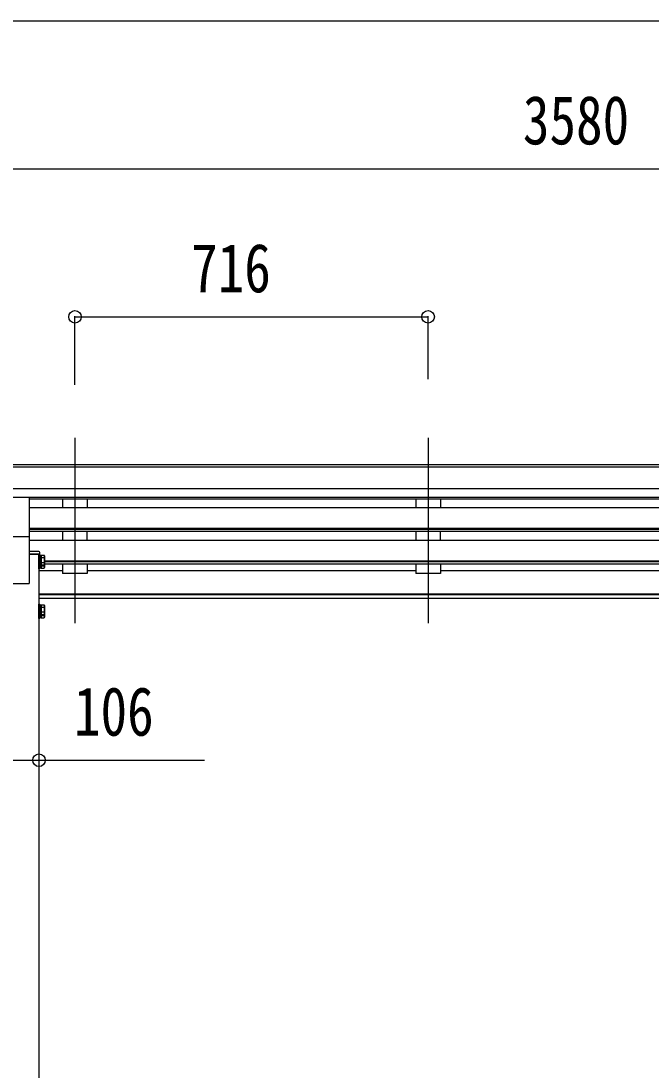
# Model space of a CAD drawing. Units: millimetres, scale not verified. Extents: x -12615 to 12615, y -8910 to 8910.
# Drawn here: x -1740 to -463, y -3202 to -1074 of the extents above; entities that cross this region are included whole.
import ezdxf
from ezdxf.enums import TextEntityAlignment as Align

# ---------------------------------------------------------------- set-up
doc = ezdxf.new("R2010")
doc.units = ezdxf.units.MM
doc.header["$LTSCALE"] = 40
for name, color, linetype in [('0-4_YKK_12', 2, 'Continuous'), ('0-5_YKK_13', 4, 'Continuous'), ('0-6_YKK_A1', 4, 'Continuous'), ('0-7_YKK_D', 6, 'Continuous')]:
    doc.layers.add(name, color=color, linetype=linetype)
doc.styles.add('ＭＳ ゴシック', font='')
doc.styles.get('ＭＳ ゴシック').set_extended_font_data('MS Gothic')

msp = doc.modelspace()

# ---------------------------------------------------------------- linework, layer by layer
at = {"layer": '0-4_YKK_12'}
for p, q in [((-1630.94, -1919.34), (-1630.94, -2295.34)), ((-914.94, -1919.34), (-914.94, -2295.34))]:
    msp.add_line(p, q, dxfattribs=at)
at = {"layer": '0-5_YKK_13'}
for p, q in [((-1723.44, -2119.19), (-1723.44, -2040.88)), ((-1790.44, -2119.19), (-1723.44, -2119.19)), ((-1723.94, -2149.84), (-1723.94, -2155.34)), ((-1704.16, -2149.84), (-1723.94, -2149.84)), ((-1702.34, -2158.36), (-1699.84, -2158.36)), ((-1702.34, -2158.36), (-1702.34, -2175.86)), ((-1702.34, -2166.36), (-1699.84, -2166.36)), ((-1702.34, -2167.86), (-1699.84, -2167.86)), ((-1699.84, -2157.29), (-1693.6, -2157.29)), ((-1699.84, -2157.29), (-1699.84, -2176.92)), ((-1699.84, -2162.2), (-1693.6, -2162.2)), ((-1692.84, -2158.61), (-1693.6, -2157.29)), ((-1692.84, -2158.61), (-1692.84, -2175.61)), ((-1703.94, -2184.9), (-1703.94, -2178.11)), ((-1699.84, -2175.86), (-1702.34, -2175.86)), ((-1702.34, -2175.86), (-1702.34, -2182.65)), ((-1699.84, -2182.65), (-1702.34, -2182.65)), ((-1699.84, -2172.02), (-1693.6, -2172.02)), ((-1699.84, -2175.86), (-1699.84, -2183.72)), ((-1699.84, -2176.92), (-1693.6, -2176.92)), ((-1699.84, -2178.81), (-1693.6, -2178.81)), ((-1699.84, -2183.72), (-1693.6, -2183.72)), ((-1692.84, -2175.61), (-1693.6, -2176.92)), ((-1692.84, -2182.4), (-1693.6, -2183.72)), ((-1692.84, -2175.61), (-1692.84, -2182.4)), ((-1702.34, -2258.91), (-1699.84, -2258.91)), ((-1702.34, -2258.91), (-1702.34, -2276.41)), ((-1702.34, -2266.91), (-1699.84, -2266.91)), ((-1702.34, -2268.41), (-1699.84, -2268.41)), ((-1699.84, -2276.41), (-1702.34, -2276.41)), ((-1702.34, -2276.41), (-1702.34, -2283.2)), ((-1699.84, -2257.84), (-1693.6, -2257.84)), ((-1699.84, -2257.84), (-1699.84, -2277.47)), ((-1699.84, -2262.75), (-1693.6, -2262.75)), ((-1699.84, -2272.57), (-1693.6, -2272.57)), ((-1699.84, -2276.41), (-1699.84, -2284.27)), ((-1692.84, -2259.16), (-1693.6, -2257.84)), ((-1692.84, -2276.16), (-1693.6, -2277.47)), ((-1692.84, -2259.16), (-1692.84, -2276.16)), ((-1692.84, -2276.16), (-1692.84, -2282.95)), ((-1703.94, -2285.45), (-1703.94, -2278.66)), ((-1699.84, -2283.2), (-1702.34, -2283.2)), ((-1699.84, -2277.47), (-1693.6, -2277.47)), ((-1699.84, -2279.36), (-1693.6, -2279.36)), ((-1699.84, -2284.27), (-1693.6, -2284.27)), ((-1692.84, -2282.95), (-1693.6, -2284.27))]:
    msp.add_line(p, q, dxfattribs=at)
for points in [[(-1723.94, -2155.34), (-1701.94, -2155.34), (-1702.16, -2151.72)], [(-1702.34, -2178.11), (-1702.34, -2184.9), (-1703.94, -2184.9)], [(-1702.34, -2278.66), (-1702.34, -2285.45), (-1703.94, -2285.45)]]:
    msp.add_lwpolyline(points, dxfattribs=at)
for points in [[(-1703.94, -2178.11), (-1703.94, -2156.11), (-1702.34, -2156.11), (-1702.34, -2178.11)], [(-1703.94, -2278.66), (-1703.94, -2256.66), (-1702.34, -2256.66), (-1702.34, -2278.66)]]:
    msp.add_lwpolyline(points, close=True, dxfattribs=at)
for centre, radius, start, end in [((-1704.16, -2151.84), 2, 3.5, 90), ((-1697.19, -2159.75), 4.34, 325.61575, 34.38425), ((-1709.08, -2167.11), 16.24, 342.41205, 17.58795), ((-1697.19, -2174.47), 4.34, 325.61575, 34.38425), ((-1709.08, -2173.9), 16.24, 342.41205, 353.28692), ((-1697.19, -2181.26), 4.34, 325.61575, 34.38425), ((-1697.19, -2260.3), 4.34, 325.61575, 34.38425), ((-1709.08, -2267.66), 16.24, 342.41205, 17.58795), ((-1697.19, -2275.02), 4.34, 325.61575, 34.38425), ((-1709.08, -2274.45), 16.24, 342.41205, 353.28692), ((-1697.19, -2281.81), 4.34, 325.61575, 34.38425)]:
    msp.add_arc(centre, radius, start, end, dxfattribs=at)
at = {"layer": '0-6_YKK_A1'}
for p, q in [((1226.56, -1973.93), (-2330.44, -1973.93)), ((1226.56, -1979.14), (-2330.44, -1979.14)), ((1226.56, -2022.67), (-2340.44, -2022.67)), ((1226.56, -2040.53), (-2340.44, -2040.53)), ((609.56, -2043.77), (-1723.44, -2043.77)), ((609.56, -2061.65), (-1723.44, -2061.65)), ((-1655.94, -2043.77), (-1655.94, -2061.65)), ((-1605.94, -2043.77), (-1605.94, -2061.65)), ((-939.94, -2043.77), (-939.94, -2061.65)), ((-889.94, -2043.77), (-889.94, -2061.65)), ((609.56, -2103.53), (-1723.44, -2103.53)), ((609.56, -2105.02), (-1723.44, -2105.02)), ((-1723.94, -2119.19), (-1723.94, -2215)), ((609.56, -2109.34), (-1723.44, -2109.34)), ((610.06, -2127.56), (-1723.44, -2127.56)), ((-1655.94, -2109.34), (-1655.94, -2127.56)), ((-1605.94, -2127.56), (-1605.94, -2109.34)), ((-939.94, -2109.34), (-939.94, -2127.56)), ((-889.94, -2127.56), (-889.94, -2109.34)), ((-1703.94, -2155.34), (-1723.94, -2155.34)), ((-1703.94, -2155.34), (-1703.94, -4715)), ((578.96, -2169.44), (-1692.84, -2169.44)), ((-1655.94, -2189.17), (-1703.94, -2189.17)), ((578.96, -2170.94), (-1692.84, -2170.94)), ((578.96, -2175.26), (-1692.84, -2175.26)), ((-1655.94, -2175.26), (-1655.94, -2194.18)), ((-1605.94, -2175.26), (-1605.94, -2194.18)), ((-939.94, -2189.17), (-1605.94, -2189.17)), ((-939.94, -2175.26), (-939.94, -2194.18)), ((-889.94, -2175.26), (-889.94, -2194.18)), ((-223.94, -2189.17), (-889.94, -2189.17)), ((-1605.94, -2194.18), (-1655.94, -2194.18)), ((-889.94, -2194.18), (-939.94, -2194.18)), ((-1789.94, -2215), (-1723.94, -2215)), ((590.06, -2236.18), (-1703.94, -2236.18)), ((590.06, -2237.58), (-1703.94, -2237.58)), ((590.06, -2245.27), (-1703.94, -2245.27))]:
    msp.add_line(p, q, dxfattribs=at)
at = {"layer": '0-7_YKK_D'}
for p, q in [((-6512.94, -1073.93), (1103.06, -1073.93)), ((-2346.94, -1373.93), (1233.06, -1373.93)), ((-1630.94, -1811.53), (-1630.94, -1672.93)), ((-1630.94, -1673.93), (-914.94, -1673.93)), ((-914.94, -1800.4), (-914.94, -1672.93))]:
    msp.add_line(p, q, dxfattribs=at)
msp.add_lwpolyline([(-1809.94, -2573.18), (-1703.94, -2573.18), (-1368.14, -2573.18)], dxfattribs=at)
for centre in [(-1630.94, -1673.93), (-914.94, -1673.93), (-1703.94, -2573.18)]:
    msp.add_circle(centre, 12.75, dxfattribs=at)

# ---------------------------------------------------------------- texts
at = {"layer": '0-7_YKK_D', "style": 'ＭＳ ゴシック', "width": 0.8}
for s, p in [('3580', (-722.54, -1353.93)), ('716', (-1395.34, -1653.93)), ('106', (-1632.94, -2553.18))]:
    msp.add_text(s, height=98.97, dxfattribs=at).set_placement(p, align=Align.BOTTOM_LEFT)

doc.saveas('drawing.dxf')
